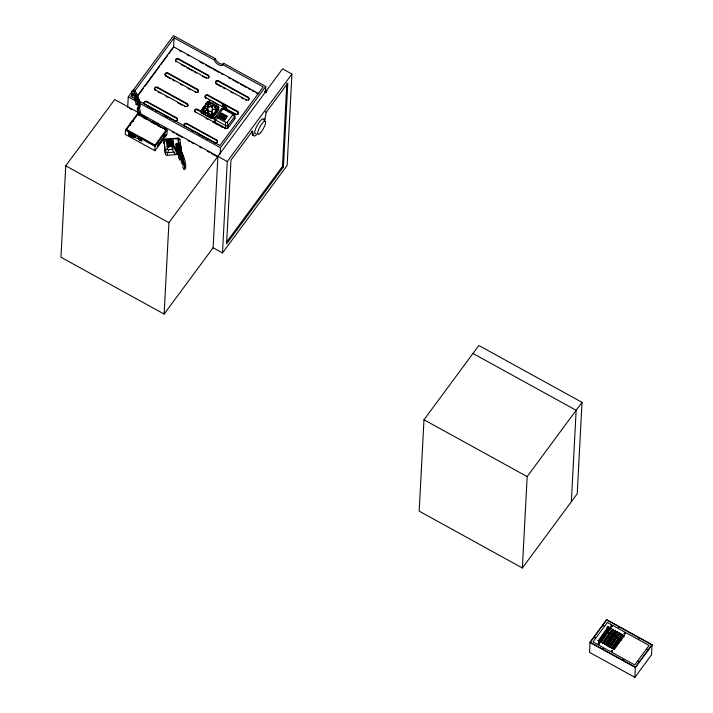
<?xml version="1.0" encoding="UTF-8"?>
<svg xmlns="http://www.w3.org/2000/svg" width="713" height="713" viewBox="0 0 713 713"><rect width="100%" height="100%" fill="white"/><g stroke="black" fill="none" stroke-linecap="round" stroke-linejoin="round"><path stroke-width="1.07" d="M264.924 119.018L264.514 120.907M167.608 142.76L167.92 140.666L168.99 147.422M168.446 140.773L169.462 146.575L168.446 140.773L168.339 142.698M168.838 146.513L167.707 140.844M169.177 140.711L170.149 146.522L169.177 140.711L169.079 142.636M169.908 140.648L170.924 146.45L169.908 140.648L169.81 142.573M170.541 142.511C170.683 134.891 172.43 151.504 171.503 144.267M213.107 247.767L222.492 252.937L227.278 161.539L114.713 99.535L65.739 165.835L60.953 257.233L164.133 314.068L213.107 247.767L217.902 156.379M127.689 107.387L128.242 96.915L173.491 35.65L215.549 58.814A4.813 2.166 36.5 0 0 219.497 63.341A4.813 2.166 36.5 0 0 223.677 63.297L265.735 86.46L265.405 92.743M131.825 136.736L128.518 134.989L128.928 132.36L129.552 132.698L129.142 135.336M128.518 134.989L128.928 132.36M130.265 125.256L129.499 124.597L130.274 125.025M129.516 133.447L129.436 134.935L128.812 134.597M130.185 133.046L129.766 135.684L130.185 133.046L130.809 133.384L130.399 136.023L130.809 133.384M131.433 133.732L131.023 136.37L131.433 133.732L132.057 134.08L131.647 136.718L132.057 134.08M129.481 124.828L132.262 120.862L133.037 121.29M133.26 135.746L132.93 136.121L133.376 133.786L126.558 130.069M132.966 136.138L133.064 134.213M137.529 101.95L136.299 96.505A21.853 3.28 78.4 0 0 131.62 93.376L132.288 95.872A19.117 2.87 78.4 0 1 137.529 101.95L138.857 101.674L138.928 100.292L137.618 96.237A21.853 3.28 78.4 0 0 133.313 90.907M138.563 107.306L138.634 105.898A10.927 1.64 78.4 0 0 135.639 102.431L136.308 104.704A8.191 1.23 78.4 0 1 138.563 107.306L139.882 107.039L139.953 105.631A10.927 1.64 78.4 0 0 139.249 103.465M136.37 95.212A16.39 2.46 78.4 0 1 140.105 102.815L140.033 104.223L138.705 104.49L138.785 103.082A16.39 2.46 78.4 0 0 138.251 101.371M141.299 138.75L141.227 140.238L141.584 138.304M141.539 139.071L141.192 140.22M144.873 104.677L144.908 104.107A1.845 1.578 3 0 1 144.32 101.914A1.845 1.578 3 0 1 146.86 101.451L176.566 117.814A1.845 1.578 3 0 1 177.154 119.998A1.845 1.578 3 0 1 174.605 120.47L144.908 104.107M144.053 103.679A1.845 1.578 3 0 1 146.833 102.021L146.86 101.451M155.389 90.444L155.416 89.874A1.845 1.578 3 0 1 154.837 87.681A1.845 1.578 3 0 1 157.377 87.218L187.082 103.581A1.845 1.578 3 0 1 187.662 105.774A1.845 1.578 3 0 1 185.122 106.237L155.416 89.874M155.015 90.177A1.845 1.578 3 0 1 157.35 87.788L157.377 87.218M154.953 150.728L154.971 145.14L166.156 129.998L167.154 130.194L166.931 134.525L154.953 150.728L125.256 134.365L125.479 130.033L137.449 113.83L166.156 129.998M158.01 146.236L157.894 145.497L162.938 138.67L163.054 139.409L157.858 146.156L162.938 138.67M162.439 138.393L162.742 139.24L162.778 138.58M165.933 75.64L195.638 92.004A1.845 1.578 3 0 0 198.178 91.54A1.845 1.578 3 0 0 197.599 89.348L167.894 72.984A1.845 1.578 3 0 0 165.345 73.448A1.845 1.578 3 0 0 165.933 75.64L165.906 76.211L170.692 78.849M178.437 154.373L167.412 155.318A1.845 1.578 3 0 1 165.371 153.901L164.106 140.871A1.845 1.578 3 0 1 165.719 139.142L177.849 138.099A1.845 1.578 3 0 1 179.89 139.516L181.209 151.664M165.532 75.943A1.845 1.578 3 0 1 167.858 73.555L167.894 72.984M165.371 153.901L164.106 140.871L166.316 140.8A1.381 1.185 3 0 1 167.528 139.498L176.628 138.723L177.849 138.099M167.974 142.734L168.081 140.809M167.412 155.318L167.555 152.671L168.901 149.65L172.947 149.302M173.58 47.361L174.079 37.834L214.568 60.142A4.813 2.166 36.5 0 0 218.517 64.669A4.813 2.166 36.5 0 0 222.697 64.616L263.195 86.924L219.898 145.532L139.498 101.246M168.705 142.671L168.812 140.746M169.444 142.609L169.542 140.684M170.273 140.621L170.042 144.391M164.133 314.068L168.919 222.679L282.553 68.858L291.929 74.027L287.143 165.416L222.492 252.937M174.578 121.041L174.605 120.47M175.594 60.979A1.845 1.578 3 0 1 178.375 59.331L178.402 58.751A1.845 1.578 3 0 0 175.861 59.224A1.845 1.578 3 0 0 176.45 61.407L206.146 77.77A1.845 1.578 3 0 0 208.695 77.307A1.845 1.578 3 0 0 208.107 75.115L178.402 58.751M177.323 120.203A1.845 1.578 3 0 0 176.539 118.385L176.566 117.814M180.336 143.135L180.282 144.053L180.059 142.395M185.095 106.807L185.122 106.237M184.899 126.718L184.925 126.148A1.845 1.578 3 0 1 184.346 123.964A1.845 1.578 3 0 1 186.886 123.501L216.592 139.864A1.845 1.578 3 0 1 217.171 142.047A1.845 1.578 3 0 1 214.631 142.511L184.925 126.148M187.332 106.656A1.845 1.578 3 0 0 187.056 104.151L187.082 103.581M184.079 125.729A1.845 1.578 3 0 1 186.859 124.071L186.886 123.501M195.603 92.574L195.638 92.004M195.415 112.494L195.442 111.914A1.845 1.578 3 0 1 194.854 109.731A1.845 1.578 3 0 1 197.403 109.267L201.235 111.38M197.84 92.423A1.845 1.578 3 0 0 197.563 89.918L197.599 89.348M194.596 111.495A1.845 1.578 3 0 1 197.367 109.838L197.403 109.267M206.119 78.341L206.146 77.77M201.2 111.852L201.28 112.583L204.649 114.463L204.355 112.583M205.923 98.26L205.959 97.69A1.845 1.578 3 0 1 205.371 95.497A1.845 1.578 3 0 1 207.911 95.034L237.616 111.397A1.845 1.578 3 0 1 238.204 113.581A1.845 1.578 3 0 1 235.655 114.044L226.074 108.768M208.356 78.189A1.845 1.578 3 0 0 208.08 75.685L208.107 75.115M205.558 97.993A1.845 1.578 3 0 1 207.884 95.604L207.911 95.034M208.544 105.702L207.697 105.898A6.364 5.446 3 0 0 203.561 110.747M211.681 118.322L208.205 116.424L208.285 114.936L208.856 115.06M212.126 117.975L214.417 115.283L214.497 113.804L214.034 114.116A6.943 5.945 3 0 1 212.438 114.82M216.467 83.457L246.172 99.82A1.845 1.578 3 0 0 248.712 99.348A1.845 1.578 3 0 0 248.133 97.164L218.428 80.801A1.845 1.578 3 0 0 215.887 81.264A1.845 1.578 3 0 0 216.467 83.457L216.44 84.027L221.226 86.665M215.923 109.347L215.932 109.178A6.364 5.446 3 0 0 215.094 107.948M215.308 122.565L215.442 119.918A1.845 1.578 3 0 1 214.863 117.734L221.342 108.955A1.845 1.578 3 0 1 223.891 108.492L234.203 114.178A1.845 1.578 3 0 1 234.791 116.362L234.648 119.009L228.169 127.787A1.845 1.578 3 0 1 225.629 128.251L215.308 122.565A1.845 1.578 3 0 1 214.72 120.381L214.863 117.734L217.412 116.362L222.278 109.775A1.381 1.185 3 0 1 224.185 109.428L231.921 113.697L234.203 114.178M214.604 143.081L214.631 142.511M218.445 108.706L218.739 109.392L216.645 112.271L216.859 110.292M216.066 83.76A1.845 1.578 3 0 1 218.401 81.371L218.428 80.801M217.349 142.243A1.845 1.578 3 0 0 216.565 140.434L216.592 139.864M220.148 154.008L220.477 147.725L265.735 86.46M225.112 128.848L225.148 128.278L195.442 111.914M225.629 128.251L225.593 122.262L217.857 118.002A1.381 1.185 3 0 1 217.412 116.362M227.812 111.87L227.866 110.952L229.711 111.968M228.169 127.787L227.5 121.914L232.358 115.337A1.381 1.185 3 0 0 231.921 113.697M235.629 114.624L235.655 114.044M237.866 114.472A1.845 1.578 3 0 0 237.589 111.968L237.616 111.397M246.145 100.39L246.172 99.82M248.382 100.239A1.845 1.578 3 0 0 248.106 97.734L248.133 97.164M226.333 242.411L282.482 166.396L286.813 83.724M256.876 134.374A10.962 2.79 -61.2 0 1 253.373 135.078L252.545 130.871L230.994 160.051L226.609 243.819L283.418 166.913L287.811 83.136L266.261 112.315L264.79 119.624L263.855 119.107M423.985 419.761L419.191 511.15L522.379 567.985L577.236 493.735L582.022 402.337L478.842 345.502L423.985 419.761L527.165 476.596L522.379 567.985M571.354 501.685L576.149 410.296L472.96 353.461M590.061 642.288L589.535 652.377L634.873 677.35L651.522 654.81L652.047 644.721L606.71 619.74L590.061 642.288L635.399 667.261L634.873 677.35M599.009 641.067L609.009 627.351L599.009 641.067L598.091 640.559M611.094 628.171L601.202 642.27L600.444 642.217L600.275 641.566L610.266 628.037L611.201 628.643M601.202 642.27L600.275 641.566M613.278 629.57L612.44 629.436L602.449 642.966L603.385 643.482L613.376 629.953L613.207 629.303L612.449 629.249L602.458 643.162M603.385 643.482L613.385 629.766M615.586 630.871L605.578 644.686L604.633 644.267M606.701 619.936L652.038 644.909L635.39 667.448L590.052 642.475L606.71 619.74M605.578 644.686L615.577 630.969L614.642 630.452L615.56 630.96M606.941 630.934L607.155 626.7M606.834 645.185L607.761 645.889L606.834 645.185L616.825 631.656L617.583 631.709L617.752 632.369L616.816 631.852L606.825 645.283M608.991 627.342L608.073 626.834L608.955 627.244M619.962 633.278L609.954 647.092L609.196 647.039L609.027 646.388L619.018 632.859L619.953 633.474M600.257 641.753L610.266 628.037M609.954 647.092L619.766 633.108L619.009 633.055L609.018 646.575M622.155 634.481L612.146 648.304L611.21 647.698M612.146 648.304L622.146 634.588L621.201 634.071L622.146 634.677M624.338 635.693L614.33 649.507L613.572 649.454L613.403 648.803L623.394 635.274L624.321 635.978L624.285 635.497M614.33 649.507L613.403 648.803M613.394 648.99L623.394 635.274M598.118 640.844L608.073 626.834M602.458 642.769L602.628 643.42M184.186 169.507L184.56 167.127A21.853 6.283 63.2 0 0 176.218 143.955L177.385 143.366A21.853 6.283 63.2 0 1 185.728 166.539L185.353 168.919L184.186 169.507L182.84 167.297A19.117 5.49 63.2 0 0 175.656 144.579L175.995 143.607M594.41 637.315L595.061 637.77L594.437 637.431M594.384 637.582L594.776 637.092L595.105 637.698M599.455 643.768C599.268 641.548 597.423 644.623 599.401 643.696M603.198 625.649L603.938 625.408L603.243 625.809M602.708 648.411C603.759 649.16 602.342 647.974 603.367 648.687M611.068 626.032L611.46 626.665L612.2 626.344M611.433 650.817C612.725 648.616 612.547 652.948 611.442 650.63M612.583 651.005L612.61 650.55M618.349 627.467C619.686 627.796 617.797 626.816 619.089 627.502M624.205 633.26C625.194 635.738 625.399 631.566 624.231 633.839M623.002 659.881L623.492 659.409L623.723 659.997M623.019 659.775L623.456 660.202L623.75 659.721M638.723 638.821L639.374 638.536L638.732 638.634M638.197 661.86L638.456 661.218L638.893 661.735M647.003 649.49C647.627 649.534 647.698 649.873 647.03 649.73M203.16 108.126L203.303 107.636L201.191 110.827L204.729 112.984M216.645 112.271L216.779 111.781A6.943 5.945 3 0 0 216.85 110.23M164.837 134.793L163.642 136.673L164.231 137.039L165.951 134.436L164.231 137.039M206.93 106.504L208.276 108.011M176.476 144.98L176.129 145.969A13.654 3.922 63.2 0 1 181.262 162.19L182.635 164.453L183.802 163.856M176.824 143.99L177.163 143.019M201.182 112.199L201.405 113.028L211.939 118.625L218.65 109.873C218.374 107.77 217.376 110.292 218.33 109M207.92 101.647L207.831 102.351M212.118 116.433L211.583 116.041L212.055 116.46M611.059 626.219C612.556 624.312 611.968 628.465 611.041 626.157M619.044 627.342L618.421 627.119M624.196 633.456L624.936 632.939L625.346 633.634M625.328 633.572L624.33 633.759M207.715 114.098L208.597 112.324M166.316 140.8L167.368 148.589L165.505 151.254A1.845 1.578 3 0 0 167.555 152.671L174.168 152.101M211.627 107.387L213.347 104.954A6.31 6.06 87.8 0 1 215.62 110.613L215.656 110.604M171.762 146.299L170.639 140.586M132.092 94.669L130.782 96.442L137.564 100.177M134.721 91.121L174.079 37.834M137.529 95.622L173.607 46.782L258.846 93.742M137.502 96.202L143.402 88.207M144.712 86.433L159.801 66.006M161.12 64.232L167.68 55.347M168.99 53.573L172.92 48.243M140.327 115.417L167.154 130.194L155.184 146.397L125.479 130.033L126.513 129.472L137.707 114.33M138.687 138.242L138.375 138.67L136.245 138.019L130.123 134.623M141.593 137.939L155.006 145.737M214.568 60.142L215.549 58.814M164.979 134.944L163.714 136.664L164.106 136.932M163.749 136.967L164.801 135.363M157.733 145.407L158.999 143.705M157.698 146.067L163.09 138.75M222.697 64.616L223.677 63.297M205.531 104.624C204.64 102.672 209.827 100.943 207.902 102.075M214.497 113.804L212.037 116.798L208.285 114.936M216.725 110.791L218.82 107.913L218.677 106.977L208.187 101.273L201.298 110.034C202.162 112.146 202.109 108.875 201.61 110.907M227.278 161.539L291.929 74.027M527.165 476.596L582.022 402.337M597.735 644.374L600.346 640.835M603.617 636.415L606.879 631.994L621.433 640.007M604.642 644.169L614.642 630.452M607.761 645.889L617.77 632.173M611.201 647.787L621.201 634.071M635.399 667.261L652.047 644.721M201.521 110.863L211.957 116.504L218.829 107.601L218.178 107.084L217.982 107.636L218.428 107.182L215.299 105.444L215.674 105.845M595.07 637.582L594.401 637.475M611.121 626.094L612.217 626.397M612.529 650.933L611.46 650.764L612.547 650.612M623.055 659.721L623.732 659.828M623.697 659.881L623.055 659.846M208.196 111.567L206.725 112.939L208.9 110.782M212.679 106.371L212.617 106.424A6.31 4.501 54.6 0 0 207.661 104.41L208.766 107.155M217.857 118.002L215.442 119.918L225.763 125.604A1.845 1.578 3 0 0 228.303 125.14L234.791 116.362L232.358 115.337M222.616 103.938L223.49 104.41A6.497 0.971 54.3 0 0 225.451 109.125L224.862 109.312L223.935 107.886A7.433 1.105 54.3 0 1 222.572 103.911L223.116 104.677A6.497 0.971 54.3 0 0 225.076 109.392M223.989 105.168L224.871 105.658A4.643 0.695 54.3 0 0 226.271 109.018L225.673 109.205A5.57 0.829 54.3 0 1 223.989 105.168L224.497 105.925A4.643 0.695 54.3 0 0 225.905 109.285M225.005 106.674L225.878 107.164L225.005 106.674A3.717 0.553 54.3 0 0 226.128 109.365L226.725 109.187L225.878 107.164M224.862 109.312L225.451 109.125M225.673 109.205L226.271 109.018M226.128 109.365L226.725 109.187M205.406 110.791L207.1 109.615M205.397 110.961L207.091 109.784M214.417 115.283L213.962 115.595A6.943 5.945 3 0 1 212.358 116.308M217.813 109.321L218.41 109.561L217.795 109.749M598.483 643.233L599.321 643.278M603.305 648.75L602.788 648.723M638.786 661.762L638.269 661.735M179.89 159.935A10.927 3.137 63.2 0 0 175.781 146.958L175.434 147.947A8.191 2.353 63.2 0 1 178.508 157.68L179.89 159.935L181.057 159.347A10.927 3.137 63.2 0 0 181.013 156.156M610.248 628.233L611.005 628.287M599.018 640.88L598.189 640.746M603.394 643.286L602.637 643.233M623.385 635.461L624.223 635.595M605.587 644.49L604.695 644.276M609.963 646.905L609.205 646.851M612.155 648.108L611.317 647.974M132.288 95.872L133.607 95.604A19.117 2.87 78.4 0 1 134.499 92.806M135.782 95.898A16.39 2.46 78.4 0 0 134.285 97.877L134.962 100.159L136.281 99.882A13.654 2.05 78.4 0 1 136.495 98.447M137.609 100.569L138.928 100.292M138.785 103.082L140.105 102.815M136.308 104.704L137.636 104.437A8.191 1.23 78.4 0 1 137.761 103.572M138.634 105.898L139.953 105.631M208.098 110.167L204.221 110.675L208.08 110.069M176.628 138.723A1.381 1.185 3 0 1 178.161 139.784L179.89 139.516M211.957 118.278L211.431 118.019M211.877 109.659L215.718 109.445A6.31 6.069 -82.5 0 1 214.577 113.207M165.719 139.142L167.528 139.498M211.164 103.358L211.743 103.483M208.205 116.424L208.775 116.549A6.943 5.945 3 0 0 211.485 116.513M208.116 109.303L204.337 108.349A6.31 2.95 20.8 0 1 206.957 106.415M265.263 89.82L267.17 90.872M264.514 91.273L266.439 92.333M264.487 91.478L266.395 92.538M179.391 50.561L181.325 51.63M187.145 54.83L189.079 55.89M199.729 61.764L203.606 63.894M205.549 64.963L211.36 68.163M213.294 69.232L219.105 72.432M221.039 73.501L222.982 74.571M228.793 77.77L230.727 78.84M232.67 79.901L238.481 83.109M240.415 84.17L246.226 87.378M248.16 88.439L250.103 89.508M252.037 90.578L253.98 91.638M255.914 92.708L257.848 93.777M178.375 59.331L208.08 75.685M218.401 81.371L248.106 97.734M181.209 64.616L185.041 66.728M186.958 67.788L192.706 70.952M194.622 72.004L196.538 73.065M202.287 76.229L204.203 77.289M223.142 87.717L225.058 88.777M230.816 91.941L232.732 93.002M241.351 97.752L243.267 98.804M265.325 111.798L266.261 112.315M167.858 73.555L197.563 89.918M207.884 95.604L237.589 111.968M205.959 97.69L224.158 107.716M172.608 79.909L174.525 80.961M180.273 84.125L182.189 85.186M187.938 88.35L189.854 89.41M208.802 99.838L210.718 100.898M212.634 101.95L218.383 105.123M227.001 109.873L232.759 113.037M224.738 109.232L227.206 110.595M230.335 112.315L232.803 113.679M208.517 101.709L210.932 103.037M251.814 131.406L252.438 134.561L253.373 135.078M211.77 117.182L214.649 118.768M157.35 87.788L187.056 104.151M197.367 109.838L201.2 111.95M211.743 117.752L214.622 119.338M158.259 92.03L160.175 93.082M165.933 96.246L167.849 97.307M177.43 102.583L182.216 105.221M205.95 118.296L207.866 119.347M212.661 121.994L218.41 125.158M220.326 126.21L222.242 127.271M282.482 166.396L283.418 166.913M146.833 102.021L176.539 118.385M186.859 124.071L216.565 140.434M147.751 106.255L153.5 109.428M155.416 110.479L157.332 111.54M164.035 115.23L167.876 117.342M169.792 118.403L171.708 119.454M191.601 130.417L193.517 131.468M198.312 134.115L200.228 135.167M202.144 136.219L204.061 137.279M205.977 138.331L207.893 139.392M128.242 96.915L136.976 101.727M138.919 102.797L220.477 147.725M129.632 108.456L131.575 109.526M141.281 114.873L147.11 118.082M152.939 121.29L154.881 122.36M156.815 123.429L158.758 124.499M164.587 127.707L166.53 128.777M172.359 131.985L174.293 133.055M176.236 134.124L182.065 137.333M187.893 140.541L189.827 141.611M191.77 142.68L193.713 143.75M199.542 146.958L201.485 148.028M207.305 151.236L209.248 152.306M211.191 153.375L217.019 156.584M143.224 117.645L146.45 119.392M150.817 121.834L155.568 124.445M157.466 125.488L160.683 127.226M163.794 136.21L164.257 136.468M132.431 120.622L133.215 121.05M132.244 121.085L133.028 121.522M126.513 129.472L154.971 145.14M128.634 132.752L129.258 133.099M129.891 133.438L130.515 133.786M131.139 134.133L131.762 134.472M130.131 134.436L134.944 137.083M138.803 139.213L141.691 140.8M138.785 139.4L141.682 140.987M129.383 134.383L134.187 137.03M138.999 139.686L140.924 140.746M129.365 134.57L134.178 137.226M128.991 134.499L133.759 137.128M130.06 135.283L130.693 135.63M131.317 135.969L131.941 136.317M128.607 134.588L133.465 137.261M65.739 165.835L168.919 222.679M222.991 103.67L222.946 103.643A7.433 1.105 54.3 0 0 224.31 107.618L225.228 109.044M638.786 638.705L639.418 638.429M221.342 108.955L222.278 109.775M172.207 144.169L172.528 146.165M204.649 114.463L204.274 114.062A6.943 5.945 3 0 1 203.169 111.932M227.153 109.517C224.488 105.64 229.853 113.545 227.269 109.606M211.324 111.772L212.456 113.456A6.31 4.528 -49.2 0 1 210.504 114.641M226.351 109.454L225.682 108.349M211.44 112.306L212.447 114.027M204.043 112.823L203.731 111.994M207.652 104.401L208.829 107.102M639.401 638.616L638.884 638.206L638.688 638.75M599.419 643.188L599.018 644.106L598.305 643.393M215.932 109.178L216.244 110.604A6.364 5.446 3 0 1 216.271 111.317M223.891 108.492L224.185 109.428M133.162 94.116L133.607 95.604M180.763 146.281L181.049 149.685L180.71 147.199M180.032 144.24L180.318 146.317M180.737 149.436L181.022 151.512M178.161 139.784L179.213 147.573L181.298 149.899A1.845 1.578 3 0 1 180.754 151.209M167.876 144.659L168.259 147.484M212.545 111.754A2.87 2.46 3 0 1 212.144 112.289M209.087 113.037A2.87 2.46 3 0 1 207.394 111.807M207.073 110.889A2.87 2.46 3 0 1 207.323 109.633M206.708 112.841A6.31 2.968 -15.4 0 1 204.221 110.675M211.601 113.073A2.888 2.478 3 0 1 211.28 113.233M207.813 112.699A2.888 2.478 3 0 1 207.367 112.173M207.822 112.529A2.888 2.478 3 0 1 207.581 112.28M216.182 112.03A6.364 5.446 3 0 1 215.7 113.385M215.299 114A6.364 5.446 3 0 1 213.597 115.524M208.856 116.388A6.364 5.446 3 0 1 205.264 114.677M210.977 105.676A6.364 5.446 3 0 1 211.779 105.854M213.962 106.897A6.364 5.446 3 0 1 214.568 107.387M203.873 111.914A6.943 5.945 3 0 1 203.508 111.201M205.986 104.303A6.943 5.945 3 0 1 206.761 103.911M226.048 108.937A5.57 0.829 54.3 0 1 224.363 104.9M226.502 109.098A3.717 0.553 54.3 0 1 225.379 106.406M227.5 121.914A1.381 1.185 3 0 1 225.593 122.262M234.889 117.814A1.845 1.578 3 0 1 234.648 119.009M227.385 128.126A1.845 1.578 3 0 1 225.148 128.278M217.144 142.618A1.845 1.578 3 0 1 216.841 142.93M177.118 120.577A1.845 1.578 3 0 1 176.815 120.889M176.049 61.71A1.845 1.578 3 0 1 175.763 61.371M184.524 126.451A1.845 1.578 3 0 1 184.248 126.112M256.003 133.625A8.413 2.139 -61.2 0 1 257.429 125.06A8.413 2.139 -61.2 0 1 263.632 120.078M253.561 135.506A10.962 2.79 -61.2 0 1 252.438 134.561M134.962 100.159A13.654 2.05 78.4 0 1 138.705 104.49M139.436 102.351A13.654 2.05 78.4 0 1 140.033 104.223M137.921 98.751A19.117 2.87 78.4 0 1 138.857 101.674M138.652 107.85A4.1 0.615 78.4 0 1 140.265 111.148A4.1 0.615 78.4 0 1 140.069 114.802M139.347 105.417A8.191 1.23 78.4 0 1 139.882 107.039M168.901 149.65A1.381 1.185 3 0 1 167.368 148.589M163.963 143.518A1.845 1.578 3 0 1 164.346 142.359M177.528 146.798A16.39 4.706 63.2 0 1 178.535 148.678M180.318 152.537A16.39 4.706 63.2 0 1 181.396 155.381M181.69 156.29A16.39 4.706 63.2 0 1 182.198 158.036M182.573 159.667A16.39 4.706 63.2 0 1 182.635 164.453M177.644 144.391A16.39 4.706 63.2 0 1 182.564 154.792M182.858 155.692A16.39 4.706 63.2 0 1 183.74 159.079M176.949 146.37A10.927 3.137 63.2 0 1 177.876 147.992M178.321 148.839A10.927 3.137 63.2 0 1 179.507 151.406M180.425 153.91A10.927 3.137 63.2 0 1 180.852 155.452M173.428 147.439A4.1 1.176 63.2 0 1 176.592 149.766A4.1 1.176 63.2 0 1 176.646 153.767M141.317 139.285A1.658 0.749 36.5 0 1 140.033 139.9A1.658 0.749 36.5 0 1 138.883 137.948M139.757 138.019A1.658 0.749 36.5 0 1 140.122 138.188M135.105 137.137A1.203 0.544 36.5 0 1 133.589 136.441A1.203 0.544 36.5 0 1 133.616 135.497M134.614 135.916A1.203 0.544 36.5 0 1 135.042 136.335M171.378 140.488L172.35 146.334L171.387 140.443M172.109 140.425L173.081 146.272L172.145 140.345M172.84 140.363L173.812 146.21L172.84 140.363M180.425 143.794L180.63 146.566L180.425 143.794M201.458 112.084L202.136 112.28L201.458 112.084M211.556 115.773L212.233 115.961L211.601 115.702M211.458 117.6L212.144 117.788L211.458 117.6M218.668 116.914L224.631 120.149L218.713 116.843M219.06 116.379L225.023 119.615L219.06 116.379M219.452 115.854L225.406 119.089L219.47 115.809M219.845 115.319L225.798 118.554L219.845 115.319M220.237 114.793L226.19 118.028L220.281 114.722M220.629 114.258L226.582 117.493L220.629 114.258M221.021 113.732L226.975 116.968L221.039 113.688M221.404 113.198L227.367 116.433L221.404 113.198M638.215 661.539L638.777 661.949L638.278 661.477M607.378 622.467L593.002 641.932L634.713 664.908L649.088 645.443L607.378 622.467M208.187 110.943A2.87 2.46 3 0 0 212.848 109.526A2.87 2.46 3 0 0 209.016 106.754A2.87 2.46 3 0 0 208.187 110.943M205.977 113.01A6.364 5.446 3 0 0 216.297 109.864A6.364 5.446 3 0 0 207.813 103.733A6.364 5.446 3 0 0 205.977 113.01M260.628 132.671A7.576 1.925 -61.2 0 0 265.539 121.344A7.576 1.925 -61.2 0 0 258.801 129.178A7.576 1.925 -61.2 0 0 260.628 132.671M137.404 109.642A4.1 0.615 78.4 0 0 139.16 115.551A4.1 0.615 78.4 0 0 138.447 109.428A4.1 0.615 78.4 0 0 137.404 109.642M172.341 148.732A4.1 1.176 63.2 0 0 175.915 154.587A4.1 1.176 63.2 0 0 174.908 149.427A4.1 1.176 63.2 0 0 172.341 148.732M138.545 139.204A1.658 0.749 36.5 0 0 140.978 140.541A1.658 0.749 36.5 0 0 139.828 138.589A1.658 0.749 36.5 0 0 138.545 139.204M133.197 136.736A1.203 0.544 36.5 0 0 134.935 137.457A1.203 0.544 36.5 0 0 133.794 136.014A1.203 0.544 36.5 0 0 133.197 136.736"/></g></svg>
